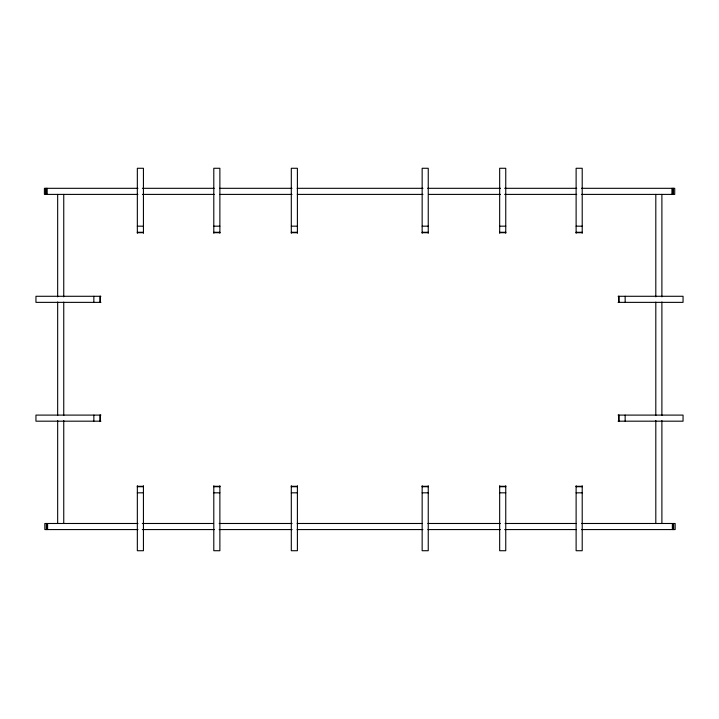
<?xml version="1.0" encoding="UTF-8"?>
<svg xmlns="http://www.w3.org/2000/svg" width="719" height="719" viewBox="0 0 719 719"><rect width="100%" height="100%" fill="white"/><g stroke="black" fill="none" stroke-linecap="round" stroke-linejoin="round"><path stroke-width="1.08" d="M137.976 188.315L44.398 188.315L44.416 194.4L137.922 194.4M142.416 188.315L214.235 188.315M219.574 188.315L291.986 188.315M297.154 188.315L422.97 188.315M427.724 188.315L500.514 188.315M504.648 188.315L576.719 188.315M581.563 188.315L674.737 188.315L674.719 194.4L581.563 194.4M142.416 194.4L214.235 194.4M219.852 194.4L291.986 194.4M297.28 194.4L422.97 194.4M428.587 194.4L500.442 194.4M504.648 194.4L576.719 194.4M137.338 226.17L143.432 226.17M213.795 226.17L219.879 226.17M291.303 226.17L297.396 226.17M422.152 226.17L428.245 226.17M499.669 226.17L505.754 226.17M576.117 226.17L582.21 226.17M137.338 232.273L143.432 232.273M213.795 232.273L219.879 232.273M291.303 232.273L297.396 232.273M422.152 232.273L428.245 232.273M499.669 232.273L505.754 232.273M576.117 232.273L582.21 232.273M137.338 232.704L143.432 232.704M213.795 232.704L219.879 232.704M291.303 232.704L297.396 232.704M422.152 232.704L428.245 232.704M499.669 232.704L505.754 232.704M576.117 232.704L582.21 232.704M100.912 296.282L35.95 296.282L35.95 302.366L100.912 302.366M618.088 296.282L683.05 296.282L683.05 302.366L618.088 302.366M100.912 415.097L35.95 415.097L35.95 421.181L100.912 421.181M618.088 415.097L683.05 415.097L683.05 421.181L618.088 421.181M137.338 486.296L143.432 486.296M213.795 486.296L219.879 486.296M291.303 486.296L297.396 486.296M422.152 486.296L428.245 486.296M499.669 486.296L505.754 486.296M576.117 486.296L582.21 486.296M137.338 486.727L143.432 486.727M213.795 486.727L219.879 486.727M291.303 486.727L297.396 486.727M422.152 486.727L428.245 486.727M499.669 486.727L505.754 486.727M576.117 486.727L582.21 486.727M137.338 492.83L143.432 492.83M213.795 492.83L219.879 492.83M291.303 492.83L297.396 492.83M422.152 492.83L428.245 492.83M499.669 492.83L505.754 492.83M576.117 492.83L582.21 492.83M137.994 523.486L44.821 523.486L44.839 529.57L137.994 529.57M142.308 523.486L213.534 523.486M219.151 523.486L292.094 523.486M297.136 523.486L422.269 523.486M427.886 523.486L500.343 523.486M505.089 523.486L576.018 523.486M581.626 523.486L675.159 523.486L675.159 529.57L581.581 529.57M142.308 529.57L214.325 529.57M219.151 529.57L292.094 529.57M297.064 529.57L422.916 529.57M427.886 529.57L500.343 529.57M504.684 529.57L576.485 529.57M673.649 523.486L673.649 529.57M673.352 523.486L673.352 529.57M673.227 188.315L673.227 194.4M672.93 188.315L672.93 194.4M672.364 523.486L672.364 529.57M671.941 188.315L671.941 194.4M661.893 194.4L661.893 296.848M661.893 301.962L661.893 415.519M661.893 420.507L661.893 523.486M655.809 194.4L655.809 296.848M655.809 302.106L655.809 415.519M655.809 420.507L655.809 523.486M625.153 296.282L625.153 302.366M625.153 415.097L625.153 421.181M619.05 296.282L619.05 302.366M619.05 415.097L619.05 421.181M618.619 296.282L618.619 302.366M618.619 415.097L618.619 421.181M582.21 233.235L582.21 168.273L576.117 168.273L576.117 233.235M582.21 485.765L582.21 550.727L576.117 550.727L576.117 485.765M505.754 233.235L505.754 168.273L499.669 168.273L499.669 233.235M505.754 485.765L505.754 550.727L499.669 550.727L499.669 485.765M428.245 233.235L428.245 168.273L422.152 168.273L422.152 233.235M428.245 485.765L428.245 550.727L422.152 550.727L422.152 485.765M297.396 233.235L297.396 168.273L291.303 168.273L291.303 233.235M297.396 485.765L297.396 550.727L291.303 550.727L291.303 485.765M219.879 233.235L219.879 168.273L213.795 168.273L213.795 233.235M219.879 485.765L219.879 550.727L213.795 550.727L213.795 485.765M143.432 233.235L143.432 168.273L137.338 168.273L137.338 233.235M143.432 485.765L143.432 550.727L137.338 550.727L137.338 485.765M100.381 296.282L100.381 302.366M100.381 415.097L100.381 421.181M99.95 296.282L99.95 302.366M99.95 415.097L99.95 421.181M93.847 296.282L93.847 302.366M93.847 415.097L93.847 421.181M63.748 194.4L63.748 296.848M63.748 302.106L63.748 415.519M63.748 420.507L63.748 523.486M57.664 194.4L57.664 296.848M57.664 301.962L57.664 415.519M57.664 420.507L57.664 523.486M47.607 523.486L47.607 529.57M47.184 188.315L47.184 194.4M46.618 523.486L46.618 529.57M46.331 523.486L46.331 529.57M46.196 188.315L46.196 194.4M45.908 188.315L45.908 194.4"/></g></svg>
